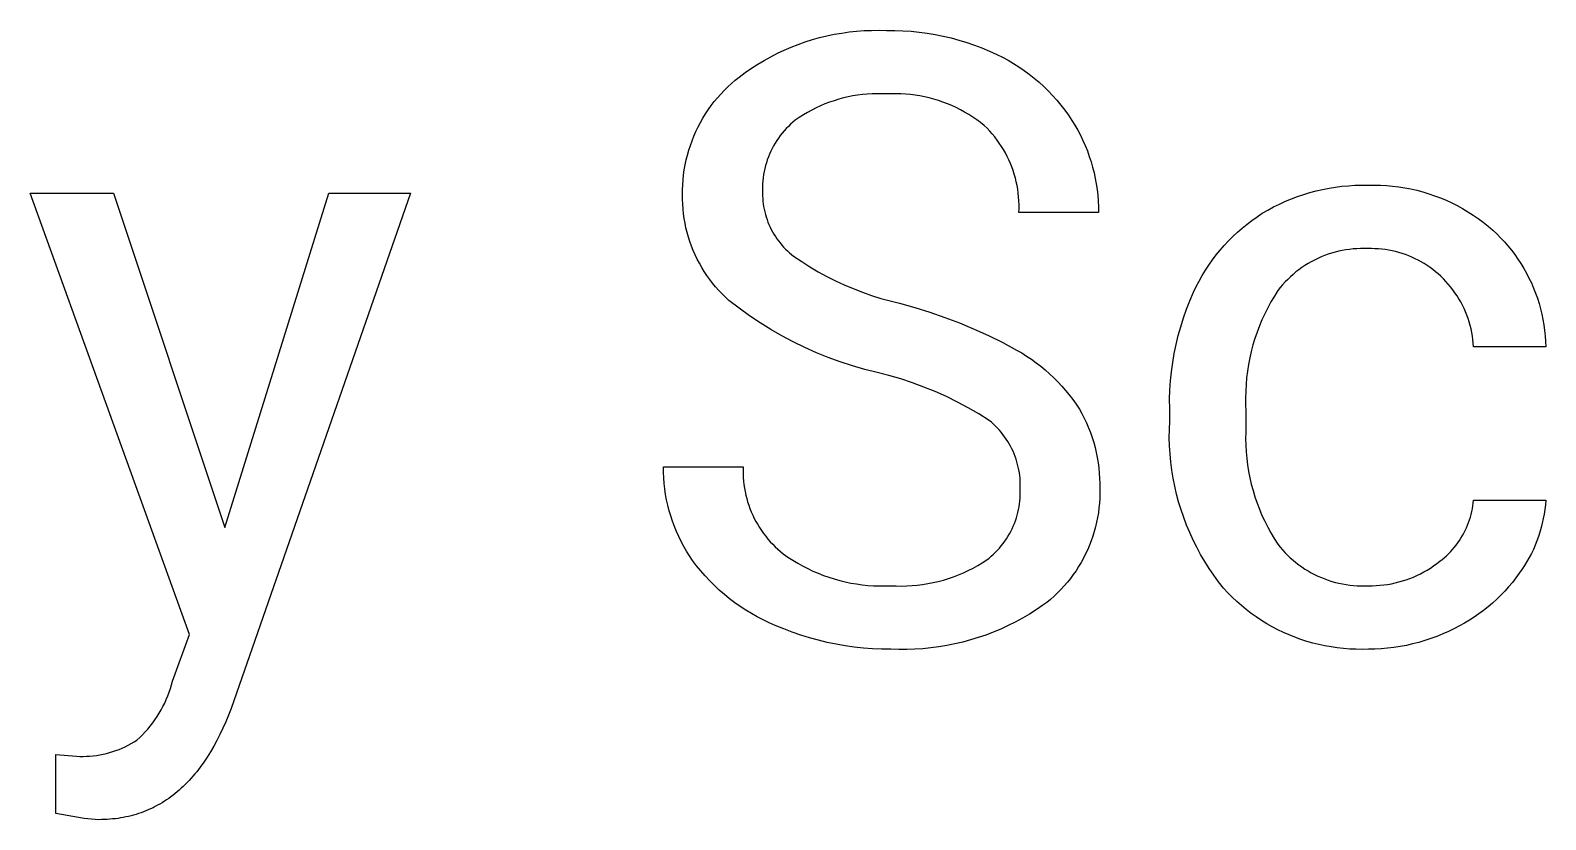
# Model space of a CAD drawing. Header units: millimetres. Extents: x 1383 to 4664, y -160 to 2132.
# Drawn here: x 3799 to 3865.6, y -26.2 to 8.5 of the extents above; entities that cross this region are included whole.
import ezdxf

# ---------------------------------------------------------------- set-up
doc = ezdxf.new("R2010")
doc.units = ezdxf.units.MM
doc.header["$MEASUREMENT"] = 0
doc.layers.add('Domyślny', color=7, linetype='Continuous', true_color=0x000000)

msp = doc.modelspace()

# ---------------------------------------------------------------- linework, layer by layer
at = {"layer": 'Domyślny'}
for p, q in [((3832.726, 7.914), (3833.037, 8.024)), ((3833.037, 8.024), (3833.353, 8.123)), ((3833.353, 8.123), (3833.671, 8.212)), ((3833.671, 8.212), (3833.992, 8.29)), ((3833.992, 8.29), (3834.316, 8.358)), ((3834.316, 8.358), (3834.641, 8.414)), ((3834.641, 8.414), (3834.968, 8.46)), ((3834.968, 8.46), (3835.297, 8.494)), ((3835.297, 8.494), (3835.627, 8.518)), ((3835.627, 8.518), (3835.957, 8.531)), ((3835.957, 8.531), (3836.287, 8.532)), ((3836.287, 8.532), (3836.618, 8.523)), ((3836.618, 8.523), (3836.975, 8.524)), ((3836.975, 8.524), (3837.333, 8.512)), ((3837.333, 8.512), (3837.69, 8.489)), ((3837.69, 8.489), (3838.046, 8.454)), ((3838.046, 8.454), (3838.4, 8.407)), ((3838.4, 8.407), (3838.753, 8.349)), ((3838.753, 8.349), (3839.104, 8.279)), ((3839.104, 8.279), (3839.452, 8.198)), ((3839.452, 8.198), (3839.797, 8.105)), ((3839.797, 8.105), (3840.139, 8)), ((3840.139, 8), (3840.477, 7.885)), ((3831.232, 7.212), (3831.521, 7.372)), ((3831.521, 7.372), (3831.815, 7.522)), ((3831.815, 7.522), (3832.114, 7.663)), ((3832.114, 7.663), (3832.418, 7.793)), ((3832.418, 7.793), (3832.726, 7.914)), ((3840.477, 7.885), (3840.812, 7.758)), ((3840.812, 7.758), (3841.142, 7.62)), ((3841.142, 7.62), (3841.467, 7.471)), ((3841.467, 7.471), (3841.716, 7.348)), ((3841.716, 7.348), (3841.961, 7.216)), ((3830.134, 6.477), (3830.399, 6.674)), ((3830.399, 6.674), (3830.671, 6.863)), ((3830.671, 6.863), (3830.948, 7.042)), ((3830.948, 7.042), (3831.232, 7.212)), ((3841.961, 7.216), (3842.201, 7.076)), ((3842.201, 7.076), (3842.437, 6.927)), ((3842.437, 6.927), (3842.666, 6.77)), ((3842.666, 6.77), (3842.89, 6.605)), ((3829.475, 5.892), (3829.632, 6.046)), ((3829.632, 6.046), (3829.794, 6.196)), ((3829.794, 6.196), (3829.962, 6.339)), ((3829.962, 6.339), (3830.134, 6.477)), ((3842.89, 6.605), (3843.109, 6.433)), ((3843.109, 6.433), (3843.321, 6.252)), ((3843.321, 6.252), (3843.527, 6.065)), ((3843.527, 6.065), (3843.726, 5.871)), ((3828.903, 5.222), (3829.037, 5.396)), ((3829.037, 5.396), (3829.177, 5.567)), ((3829.177, 5.567), (3829.323, 5.732)), ((3829.323, 5.732), (3829.475, 5.892)), ((3834.105, 5.37), (3833.905, 5.294)), ((3834.306, 5.439), (3834.105, 5.37)), ((3834.51, 5.501), (3834.306, 5.439)), ((3834.716, 5.557), (3834.51, 5.501)), ((3834.923, 5.605), (3834.716, 5.557)), ((3835.132, 5.646), (3834.923, 5.605)), ((3835.343, 5.68), (3835.132, 5.646)), ((3835.554, 5.707), (3835.343, 5.68)), ((3835.766, 5.727), (3835.554, 5.707)), ((3835.979, 5.739), (3835.766, 5.727)), ((3836.192, 5.745), (3835.979, 5.739)), ((3836.405, 5.743), (3836.192, 5.745)), ((3836.618, 5.733), (3836.405, 5.743)), ((3836.828, 5.743), (3836.618, 5.733)), ((3837.038, 5.746), (3836.828, 5.743)), ((3837.248, 5.741), (3837.038, 5.746)), ((3837.458, 5.729), (3837.248, 5.741)), ((3837.667, 5.71), (3837.458, 5.729)), ((3837.876, 5.684), (3837.667, 5.71)), ((3838.083, 5.651), (3837.876, 5.684)), ((3838.289, 5.61), (3838.083, 5.651)), ((3838.494, 5.563), (3838.289, 5.61)), ((3838.697, 5.509), (3838.494, 5.563)), ((3838.898, 5.447), (3838.697, 5.509)), ((3839.097, 5.379), (3838.898, 5.447)), ((3839.293, 5.305), (3839.097, 5.379)), ((3843.726, 5.871), (3843.918, 5.67)), ((3843.918, 5.67), (3844.103, 5.462)), ((3844.103, 5.462), (3844.281, 5.248)), ((3828.427, 4.479), (3828.536, 4.671)), ((3828.536, 4.671), (3828.652, 4.859)), ((3828.652, 4.859), (3828.774, 5.042)), ((3828.774, 5.042), (3828.903, 5.222)), ((3832.775, 4.702), (3832.599, 4.581)), ((3832.955, 4.816), (3832.775, 4.702)), ((3833.138, 4.925), (3832.955, 4.816)), ((3833.325, 5.027), (3833.138, 4.925)), ((3833.516, 5.122), (3833.325, 5.027)), ((3833.709, 5.212), (3833.516, 5.122)), ((3833.905, 5.294), (3833.709, 5.212)), ((3839.487, 5.223), (3839.293, 5.305)), ((3839.678, 5.135), (3839.487, 5.223)), ((3839.865, 5.04), (3839.678, 5.135)), ((3840.05, 4.94), (3839.865, 5.04)), ((3840.231, 4.832), (3840.05, 4.94)), ((3840.408, 4.719), (3840.231, 4.832)), ((3840.581, 4.6), (3840.408, 4.719)), ((3844.281, 5.248), (3844.451, 5.028)), ((3844.451, 5.028), (3844.613, 4.802)), ((3844.613, 4.802), (3844.767, 4.57)), ((3828.14, 3.883), (3828.229, 4.085)), ((3828.229, 4.085), (3828.325, 4.284)), ((3828.325, 4.284), (3828.427, 4.479)), ((3832.026, 4.012), (3831.942, 3.906)), ((3832.113, 4.115), (3832.026, 4.012)), ((3832.204, 4.215), (3832.113, 4.115)), ((3832.298, 4.311), (3832.204, 4.215)), ((3832.395, 4.405), (3832.298, 4.311)), ((3832.496, 4.495), (3832.395, 4.405)), ((3832.599, 4.581), (3832.496, 4.495)), ((3840.749, 4.475), (3840.581, 4.6)), ((3840.914, 4.344), (3840.749, 4.475)), ((3841.035, 4.225), (3840.914, 4.344)), ((3841.152, 4.102), (3841.035, 4.225)), ((3841.264, 3.975), (3841.152, 4.102)), ((3844.767, 4.57), (3844.899, 4.356)), ((3844.899, 4.356), (3845.024, 4.138)), ((3845.024, 4.138), (3845.141, 3.916)), ((3827.916, 3.261), (3827.984, 3.471)), ((3827.984, 3.471), (3828.058, 3.679)), ((3828.058, 3.679), (3828.14, 3.883)), ((3831.583, 3.336), (3831.523, 3.215)), ((3831.647, 3.454), (3831.583, 3.336)), ((3831.715, 3.571), (3831.647, 3.454)), ((3831.787, 3.685), (3831.715, 3.571)), ((3831.863, 3.797), (3831.787, 3.685)), ((3831.942, 3.906), (3831.863, 3.797)), ((3841.372, 3.845), (3841.264, 3.975)), ((3841.476, 3.71), (3841.372, 3.845)), ((3841.574, 3.572), (3841.476, 3.71)), ((3841.668, 3.431), (3841.574, 3.572)), ((3841.757, 3.287), (3841.668, 3.431)), ((3845.141, 3.916), (3845.25, 3.69)), ((3845.25, 3.69), (3845.352, 3.461)), ((3845.352, 3.461), (3845.446, 3.228)), ((3827.757, 2.619), (3827.803, 2.835)), ((3827.803, 2.835), (3827.856, 3.049)), ((3827.856, 3.049), (3827.916, 3.261)), ((3831.328, 2.712), (3831.29, 2.582)), ((3831.37, 2.84), (3831.328, 2.712)), ((3831.417, 2.967), (3831.37, 2.84)), ((3831.468, 3.092), (3831.417, 2.967)), ((3831.523, 3.215), (3831.468, 3.092)), ((3841.841, 3.139), (3841.757, 3.287)), ((3841.92, 2.989), (3841.841, 3.139)), ((3841.994, 2.836), (3841.92, 2.989)), ((3842.062, 2.681), (3841.994, 2.836)), ((3842.125, 2.524), (3842.062, 2.681)), ((3845.446, 3.228), (3845.531, 2.992)), ((3845.531, 2.992), (3845.609, 2.754)), ((3845.609, 2.754), (3845.679, 2.513)), ((3827.665, 1.965), (3827.688, 2.184)), ((3827.688, 2.184), (3827.719, 2.402)), ((3827.719, 2.402), (3827.757, 2.619)), ((3831.185, 2.053), (3831.17, 1.919)), ((3831.204, 2.187), (3831.185, 2.053)), ((3831.228, 2.32), (3831.204, 2.187)), ((3831.257, 2.452), (3831.228, 2.32)), ((3831.29, 2.582), (3831.257, 2.452)), ((3842.182, 2.364), (3842.125, 2.524)), ((3842.234, 2.203), (3842.182, 2.364)), ((3842.28, 2.039), (3842.234, 2.203)), ((3842.321, 1.875), (3842.28, 2.039)), ((3845.679, 2.513), (3845.741, 2.269)), ((3845.741, 2.269), (3845.794, 2.024)), ((3845.794, 2.024), (3845.839, 1.777)), ((3805.953, -18.03), (3798.952, 1.375)), ((3798.952, 1.375), (3802.616, 1.375)), ((3802.616, 1.375), (3807.512, -13.334)), ((3807.512, -13.334), (3812.083, 1.375)), ((3815.674, 1.375), (3807.784, -21.278)), ((3812.083, 1.375), (3815.674, 1.375)), ((3827.641, 1.304), (3827.642, 1.524)), ((3827.642, 1.524), (3827.65, 1.745)), ((3827.65, 1.745), (3827.665, 1.965)), ((3831.155, 1.65), (3831.154, 1.515)), ((3831.154, 1.515), (3831.158, 1.38)), ((3831.16, 1.785), (3831.155, 1.65)), ((3831.158, 1.38), (3831.16, 1.261)), ((3831.17, 1.919), (3831.16, 1.785)), ((3842.356, 1.709), (3842.321, 1.875)), ((3842.385, 1.542), (3842.356, 1.709)), ((3842.408, 1.374), (3842.385, 1.542)), ((3842.425, 1.205), (3842.408, 1.374)), ((3845.839, 1.777), (3845.876, 1.529)), ((3845.876, 1.529), (3845.904, 1.279)), ((3854.964, 1.318), (3855.239, 1.401)), ((3855.239, 1.401), (3855.516, 1.474)), ((3855.516, 1.474), (3855.795, 1.539)), ((3855.795, 1.539), (3856.077, 1.594)), ((3856.077, 1.594), (3856.36, 1.639)), ((3856.36, 1.639), (3856.645, 1.675)), ((3856.645, 1.675), (3856.931, 1.702)), ((3856.931, 1.702), (3857.217, 1.718)), ((3857.217, 1.718), (3857.504, 1.726)), ((3857.504, 1.726), (3857.791, 1.723)), ((3857.791, 1.723), (3858.062, 1.728)), ((3858.062, 1.728), (3858.334, 1.723)), ((3858.334, 1.723), (3858.605, 1.708)), ((3858.605, 1.708), (3858.875, 1.685)), ((3858.875, 1.685), (3859.145, 1.652)), ((3859.145, 1.652), (3859.413, 1.61)), ((3859.413, 1.61), (3859.679, 1.558)), ((3859.679, 1.558), (3859.944, 1.498)), ((3859.944, 1.498), (3860.206, 1.428)), ((3860.206, 1.428), (3860.466, 1.349)), ((3860.466, 1.349), (3860.723, 1.262)), ((3827.641, 1.094), (3827.641, 1.304)), ((3827.648, 0.885), (3827.641, 1.094)), ((3827.663, 0.676), (3827.648, 0.885)), ((3827.684, 0.468), (3827.663, 0.676)), ((3831.16, 1.261), (3831.166, 1.143)), ((3831.166, 1.143), (3831.175, 1.024)), ((3831.175, 1.024), (3831.189, 0.906)), ((3831.189, 0.906), (3831.207, 0.789)), ((3831.207, 0.789), (3831.229, 0.672)), ((3831.229, 0.672), (3831.255, 0.556)), ((3842.437, 1.036), (3842.425, 1.205)), ((3842.443, 0.866), (3842.437, 1.036)), ((3842.437, 0.527), (3842.443, 0.697)), ((3842.443, 0.697), (3842.443, 0.866)), ((3845.904, 1.279), (3845.924, 1.029)), ((3845.924, 1.029), (3845.935, 0.778)), ((3845.935, 0.778), (3845.938, 0.527)), ((3853.388, 0.631), (3853.641, 0.767)), ((3853.641, 0.767), (3853.898, 0.895)), ((3853.898, 0.895), (3854.159, 1.014)), ((3854.159, 1.014), (3854.424, 1.124)), ((3854.424, 1.124), (3854.692, 1.225)), ((3854.692, 1.225), (3854.964, 1.318)), ((3860.723, 1.262), (3860.977, 1.165)), ((3860.977, 1.165), (3861.227, 1.06)), ((3861.227, 1.06), (3861.474, 0.946)), ((3861.474, 0.946), (3861.716, 0.824)), ((3861.716, 0.824), (3861.954, 0.694)), ((3861.954, 0.694), (3862.188, 0.555)), ((3827.713, 0.261), (3827.684, 0.468)), ((3827.749, 0.055), (3827.713, 0.261)), ((3827.792, -0.15), (3827.749, 0.055)), ((3831.255, 0.556), (3831.284, 0.441)), ((3831.284, 0.441), (3831.318, 0.327)), ((3831.318, 0.327), (3831.356, 0.214)), ((3831.356, 0.214), (3831.397, 0.103)), ((3831.397, 0.103), (3831.442, -0.007)), ((3845.938, 0.527), (3842.437, 0.527)), ((3852.256, -0.163), (3852.469, 0.011)), ((3852.469, 0.011), (3852.687, 0.177)), ((3852.687, 0.177), (3852.911, 0.336)), ((3852.911, 0.336), (3853.14, 0.486)), ((3853.14, 0.486), (3853.388, 0.631)), ((3862.188, 0.555), (3862.416, 0.409)), ((3862.416, 0.409), (3862.64, 0.255)), ((3862.64, 0.255), (3862.858, 0.093)), ((3862.858, 0.093), (3863.07, -0.077)), ((3827.842, -0.354), (3827.792, -0.15)), ((3827.899, -0.555), (3827.842, -0.354)), ((3827.963, -0.754), (3827.899, -0.555)), ((3831.442, -0.007), (3831.491, -0.115)), ((3831.491, -0.115), (3831.544, -0.222)), ((3831.544, -0.222), (3831.6, -0.327)), ((3831.6, -0.327), (3831.659, -0.429)), ((3831.659, -0.429), (3831.723, -0.53)), ((3831.723, -0.53), (3831.789, -0.628)), ((3831.789, -0.628), (3831.859, -0.724)), ((3851.655, -0.725), (3851.849, -0.531)), ((3851.849, -0.531), (3852.049, -0.343)), ((3852.049, -0.343), (3852.256, -0.163)), ((3863.07, -0.077), (3863.276, -0.253)), ((3863.276, -0.253), (3863.453, -0.418)), ((3863.453, -0.418), (3863.624, -0.589)), ((3863.624, -0.589), (3863.788, -0.765)), ((3828.034, -0.951), (3827.963, -0.754)), ((3828.111, -1.146), (3828.034, -0.951)), ((3828.195, -1.337), (3828.111, -1.146)), ((3831.859, -0.724), (3831.932, -0.818)), ((3831.932, -0.818), (3832.008, -0.909)), ((3832.008, -0.909), (3832.088, -0.997)), ((3832.088, -0.997), (3832.17, -1.083)), ((3832.17, -1.083), (3832.255, -1.166)), ((3832.255, -1.166), (3832.343, -1.246)), ((3832.343, -1.246), (3832.434, -1.322)), ((3832.434, -1.322), (3832.527, -1.396)), ((3851.115, -1.346), (3851.288, -1.133)), ((3851.288, -1.133), (3851.468, -0.926)), ((3851.468, -0.926), (3851.655, -0.725)), ((3856.035, -1.315), (3855.883, -1.37)), ((3856.19, -1.265), (3856.035, -1.315)), ((3856.345, -1.221), (3856.19, -1.265)), ((3856.503, -1.181), (3856.345, -1.221)), ((3856.661, -1.148), (3856.503, -1.181)), ((3856.821, -1.119), (3856.661, -1.148)), ((3856.982, -1.097), (3856.821, -1.119)), ((3857.143, -1.079), (3856.982, -1.097)), ((3857.305, -1.068), (3857.143, -1.079)), ((3857.467, -1.062), (3857.305, -1.068)), ((3857.629, -1.061), (3857.467, -1.062)), ((3857.791, -1.066), (3857.629, -1.061)), ((3857.944, -1.065), (3857.791, -1.066)), ((3858.096, -1.069), (3857.944, -1.065)), ((3858.249, -1.077), (3858.096, -1.069)), ((3858.401, -1.091), (3858.249, -1.077)), ((3858.552, -1.11), (3858.401, -1.091)), ((3858.703, -1.135), (3858.552, -1.11)), ((3858.853, -1.164), (3858.703, -1.135)), ((3859.002, -1.198), (3858.853, -1.164)), ((3859.149, -1.238), (3859.002, -1.198)), ((3859.295, -1.282), (3859.149, -1.238)), ((3859.44, -1.331), (3859.295, -1.282)), ((3859.582, -1.386), (3859.44, -1.331)), ((3863.788, -0.765), (3863.947, -0.947)), ((3863.947, -0.947), (3864.1, -1.135)), ((3864.1, -1.135), (3864.246, -1.327)), ((3864.246, -1.327), (3864.385, -1.524)), ((3828.286, -1.526), (3828.195, -1.337)), ((3828.383, -1.711), (3828.286, -1.526)), ((3828.487, -1.893), (3828.383, -1.711)), ((3828.596, -2.072), (3828.487, -1.893)), ((3832.527, -1.396), (3832.881, -1.636)), ((3832.881, -1.636), (3833.243, -1.864)), ((3833.243, -1.864), (3833.612, -2.081)), ((3850.641, -2.02), (3850.791, -1.79)), ((3850.791, -1.79), (3850.949, -1.565)), ((3850.949, -1.565), (3851.115, -1.346)), ((3854.75, -1.994), (3854.622, -2.093)), ((3854.881, -1.899), (3854.75, -1.994)), ((3855.016, -1.809), (3854.881, -1.899)), ((3855.154, -1.724), (3855.016, -1.809)), ((3855.295, -1.643), (3855.154, -1.724)), ((3855.438, -1.567), (3855.295, -1.643)), ((3855.584, -1.497), (3855.438, -1.567)), ((3855.732, -1.431), (3855.584, -1.497)), ((3855.883, -1.37), (3855.732, -1.431)), ((3859.723, -1.445), (3859.582, -1.386)), ((3859.862, -1.508), (3859.723, -1.445)), ((3859.999, -1.577), (3859.862, -1.508)), ((3860.133, -1.65), (3859.999, -1.577)), ((3860.264, -1.727), (3860.133, -1.65)), ((3860.393, -1.809), (3860.264, -1.727)), ((3860.519, -1.895), (3860.393, -1.809)), ((3860.642, -1.986), (3860.519, -1.895)), ((3860.762, -2.08), (3860.642, -1.986)), ((3864.385, -1.524), (3864.517, -1.726)), ((3864.517, -1.726), (3864.643, -1.933)), ((3864.643, -1.933), (3864.761, -2.143)), ((3828.712, -2.246), (3828.596, -2.072)), ((3828.834, -2.416), (3828.712, -2.246)), ((3828.961, -2.582), (3828.834, -2.416)), ((3829.095, -2.744), (3828.961, -2.582)), ((3833.612, -2.081), (3833.987, -2.285)), ((3833.987, -2.285), (3834.369, -2.478)), ((3834.369, -2.478), (3834.757, -2.658)), ((3834.757, -2.658), (3835.151, -2.826)), ((3850.238, -2.738), (3850.364, -2.494)), ((3850.364, -2.494), (3850.498, -2.254)), ((3850.498, -2.254), (3850.641, -2.02)), ((3854.036, -2.652), (3853.931, -2.776)), ((3854.145, -2.532), (3854.036, -2.652)), ((3854.258, -2.416), (3854.145, -2.532)), ((3854.376, -2.305), (3854.258, -2.416)), ((3854.497, -2.197), (3854.376, -2.305)), ((3854.622, -2.093), (3854.497, -2.197)), ((3860.879, -2.179), (3860.762, -2.08)), ((3860.992, -2.281), (3860.879, -2.179)), ((3861.106, -2.392), (3860.992, -2.281)), ((3861.217, -2.507), (3861.106, -2.392)), ((3861.323, -2.626), (3861.217, -2.507)), ((3861.425, -2.748), (3861.323, -2.626)), ((3864.761, -2.143), (3864.872, -2.358)), ((3864.872, -2.358), (3864.976, -2.576)), ((3864.976, -2.576), (3865.072, -2.798)), ((3829.233, -2.901), (3829.095, -2.744)), ((3829.377, -3.053), (3829.233, -2.901)), ((3829.526, -3.2), (3829.377, -3.053)), ((3829.68, -3.341), (3829.526, -3.2)), ((3835.151, -2.826), (3835.549, -2.981)), ((3835.549, -2.981), (3835.953, -3.123)), ((3835.953, -3.123), (3836.36, -3.252)), ((3836.36, -3.252), (3836.772, -3.368)), ((3849.96, -3.357), (3850.121, -2.986)), ((3850.121, -2.986), (3850.238, -2.738)), ((3853.672, -3.151), (3853.522, -3.405)), ((3853.83, -2.903), (3853.672, -3.151)), ((3853.931, -2.776), (3853.83, -2.903)), ((3861.523, -2.874), (3861.425, -2.748)), ((3861.617, -3.003), (3861.523, -2.874)), ((3861.706, -3.135), (3861.617, -3.003)), ((3861.79, -3.271), (3861.706, -3.135)), ((3861.869, -3.409), (3861.79, -3.271)), ((3865.072, -2.798), (3865.16, -3.022)), ((3865.16, -3.022), (3865.241, -3.25)), ((3865.241, -3.25), (3865.314, -3.48)), ((3830.125, -3.686), (3829.68, -3.341)), ((3830.581, -4.015), (3830.125, -3.686)), ((3836.772, -3.368), (3837.187, -3.471)), ((3837.187, -3.471), (3837.857, -3.656)), ((3837.857, -3.656), (3838.521, -3.861)), ((3838.521, -3.861), (3839.178, -4.088)), ((3849.678, -4.115), (3849.812, -3.734)), ((3849.812, -3.734), (3849.96, -3.357)), ((3853.25, -3.927), (3853.128, -4.194)), ((3853.382, -3.663), (3853.25, -3.927)), ((3853.522, -3.405), (3853.382, -3.663)), ((3861.944, -3.55), (3861.869, -3.409)), ((3862.014, -3.693), (3861.944, -3.55)), ((3862.078, -3.839), (3862.014, -3.693)), ((3862.138, -3.987), (3862.078, -3.839)), ((3862.192, -4.136), (3862.138, -3.987)), ((3865.314, -3.48), (3865.379, -3.713)), ((3865.379, -3.713), (3865.436, -3.948)), ((3865.436, -3.948), (3865.485, -4.184)), ((3831.048, -4.328), (3830.581, -4.015)), ((3831.525, -4.625), (3831.048, -4.328)), ((3832.013, -4.905), (3831.525, -4.625)), ((3839.178, -4.088), (3839.827, -4.335)), ((3839.827, -4.335), (3840.468, -4.603)), ((3840.468, -4.603), (3841.101, -4.891)), ((3849.447, -4.891), (3849.556, -4.501)), ((3849.556, -4.501), (3849.678, -4.115)), ((3853.014, -4.466), (3852.91, -4.741)), ((3853.128, -4.194), (3853.014, -4.466)), ((3862.241, -4.288), (3862.192, -4.136)), ((3862.285, -4.441), (3862.241, -4.288)), ((3862.323, -4.596), (3862.285, -4.441)), ((3862.356, -4.752), (3862.323, -4.596)), ((3865.485, -4.184), (3865.526, -4.422)), ((3865.526, -4.422), (3865.558, -4.662)), ((3865.558, -4.662), (3865.583, -4.902)), ((3832.509, -5.169), (3832.013, -4.905)), ((3833.015, -5.415), (3832.509, -5.169)), ((3841.101, -4.891), (3841.724, -5.198)), ((3841.724, -5.198), (3842.337, -5.525)), ((3849.271, -5.68), (3849.352, -5.284)), ((3849.352, -5.284), (3849.447, -4.891)), ((3852.731, -5.302), (3852.655, -5.586)), ((3852.816, -5.02), (3852.731, -5.302)), ((3852.91, -4.741), (3852.816, -5.02)), ((3862.384, -4.909), (3862.356, -4.752)), ((3862.406, -5.067), (3862.384, -4.909)), ((3862.422, -5.225), (3862.406, -5.067)), ((3862.433, -5.384), (3862.422, -5.225)), ((3865.583, -4.902), (3865.599, -5.143)), ((3865.599, -5.143), (3865.607, -5.384)), ((3833.529, -5.644), (3833.015, -5.415)), ((3834.05, -5.854), (3833.529, -5.644)), ((3834.578, -6.047), (3834.05, -5.854)), ((3842.337, -5.525), (3842.558, -5.653)), ((3842.558, -5.653), (3842.774, -5.788)), ((3842.774, -5.788), (3842.986, -5.931)), ((3842.986, -5.931), (3843.193, -6.08)), ((3849.202, -6.079), (3849.271, -5.68)), ((3852.59, -5.873), (3852.534, -6.162)), ((3852.655, -5.586), (3852.59, -5.873)), ((3865.607, -5.384), (3862.433, -5.384)), ((3835.113, -6.222), (3834.578, -6.047)), ((3835.653, -6.378), (3835.113, -6.222)), ((3836.198, -6.515), (3835.653, -6.378)), ((3836.721, -6.647), (3836.198, -6.515)), ((3837.239, -6.797), (3836.721, -6.647)), ((3843.193, -6.08), (3843.394, -6.236)), ((3843.394, -6.236), (3843.591, -6.398)), ((3843.591, -6.398), (3843.782, -6.567)), ((3843.782, -6.567), (3843.968, -6.742)), ((3849.107, -6.882), (3849.148, -6.48)), ((3849.148, -6.48), (3849.202, -6.079)), ((3852.488, -6.453), (3852.453, -6.745)), ((3852.534, -6.162), (3852.488, -6.453)), ((3837.751, -6.965), (3837.239, -6.797)), ((3838.258, -7.15), (3837.751, -6.965)), ((3838.757, -7.353), (3838.258, -7.15)), ((3843.968, -6.742), (3844.148, -6.923)), ((3844.148, -6.923), (3844.322, -7.109)), ((3844.322, -7.109), (3844.489, -7.302)), ((3844.489, -7.302), (3844.651, -7.499)), ((3849.067, -7.69), (3849.08, -7.286)), ((3849.08, -7.286), (3849.107, -6.882)), ((3852.427, -7.038), (3852.411, -7.332)), ((3852.453, -6.745), (3852.427, -7.038)), ((3839.249, -7.574), (3838.757, -7.353)), ((3839.733, -7.811), (3839.249, -7.574)), ((3840.209, -8.065), (3839.733, -7.811)), ((3844.651, -7.499), (3844.805, -7.702)), ((3844.805, -7.702), (3844.953, -7.91)), ((3844.953, -7.91), (3845.094, -8.122)), ((3849.068, -8.095), (3849.067, -7.69)), ((3852.411, -7.332), (3852.405, -7.627)), ((3852.405, -7.627), (3852.41, -7.921)), ((3852.41, -7.921), (3852.424, -8.215)), ((3840.675, -8.336), (3840.209, -8.065)), ((3841.132, -8.622), (3840.675, -8.336)), ((3841.227, -8.701), (3841.132, -8.622)), ((3845.094, -8.122), (3845.206, -8.322)), ((3845.206, -8.322), (3845.31, -8.525)), ((3845.31, -8.525), (3845.408, -8.731)), ((3849.053, -9.017), (3849.068, -8.659)), ((3849.068, -8.659), (3849.068, -8.095)), ((3852.424, -8.215), (3852.424, -8.847)), ((3841.319, -8.783), (3841.227, -8.701)), ((3841.408, -8.868), (3841.319, -8.783)), ((3841.495, -8.955), (3841.408, -8.868)), ((3841.578, -9.046), (3841.495, -8.955)), ((3841.658, -9.14), (3841.578, -9.046)), ((3841.735, -9.236), (3841.658, -9.14)), ((3841.809, -9.335), (3841.735, -9.236)), ((3845.408, -8.731), (3845.498, -8.941)), ((3845.498, -8.941), (3845.581, -9.154)), ((3845.581, -9.154), (3845.657, -9.369)), ((3849.051, -9.375), (3849.053, -9.017)), ((3852.411, -9.136), (3852.407, -9.425)), ((3852.424, -8.847), (3852.411, -9.136)), ((3841.88, -9.436), (3841.809, -9.335)), ((3841.946, -9.539), (3841.88, -9.436)), ((3842.01, -9.645), (3841.946, -9.539)), ((3842.07, -9.753), (3842.01, -9.645)), ((3842.126, -9.862), (3842.07, -9.753)), ((3842.178, -9.974), (3842.126, -9.862)), ((3842.226, -10.087), (3842.178, -9.974)), ((3845.657, -9.369), (3845.725, -9.587)), ((3845.725, -9.587), (3845.786, -9.808)), ((3845.786, -9.808), (3845.839, -10.03)), ((3849.061, -9.734), (3849.051, -9.375)), ((3849.083, -10.091), (3849.061, -9.734)), ((3852.407, -9.425), (3852.413, -9.714)), ((3852.413, -9.714), (3852.43, -10.002)), ((3826.809, -10.905), (3826.808, -10.661)), ((3826.808, -10.661), (3830.306, -10.661)), ((3830.306, -10.661), (3830.302, -10.817)), ((3842.271, -10.202), (3842.226, -10.087)), ((3842.312, -10.318), (3842.271, -10.202)), ((3842.349, -10.436), (3842.312, -10.318)), ((3842.381, -10.555), (3842.349, -10.436)), ((3842.41, -10.675), (3842.381, -10.555)), ((3845.839, -10.03), (3845.884, -10.254)), ((3845.884, -10.254), (3845.922, -10.479)), ((3845.922, -10.479), (3845.951, -10.705)), ((3849.117, -10.448), (3849.083, -10.091)), ((3849.162, -10.804), (3849.117, -10.448)), ((3852.43, -10.002), (3852.456, -10.29)), ((3852.456, -10.29), (3852.492, -10.577)), ((3852.492, -10.577), (3852.538, -10.862)), ((3826.818, -11.148), (3826.809, -10.905)), ((3826.836, -11.391), (3826.818, -11.148)), ((3830.302, -10.817), (3830.304, -10.974)), ((3830.304, -10.974), (3830.311, -11.13)), ((3830.311, -11.13), (3830.323, -11.285)), ((3830.323, -11.285), (3830.34, -11.44)), ((3842.435, -10.795), (3842.41, -10.675)), ((3842.455, -10.917), (3842.435, -10.795)), ((3842.472, -11.039), (3842.455, -10.917)), ((3842.484, -11.162), (3842.472, -11.039)), ((3842.492, -11.285), (3842.484, -11.162)), ((3842.496, -11.408), (3842.492, -11.285)), ((3845.951, -10.705), (3845.973, -10.933)), ((3845.973, -10.933), (3845.987, -11.161)), ((3845.987, -11.161), (3845.994, -11.389)), ((3849.22, -11.157), (3849.162, -10.804)), ((3849.289, -11.509), (3849.22, -11.157)), ((3852.538, -10.862), (3852.593, -11.146)), ((3852.593, -11.146), (3852.658, -11.427)), ((3826.863, -11.633), (3826.836, -11.391)), ((3826.898, -11.874), (3826.863, -11.633)), ((3826.941, -12.113), (3826.898, -11.874)), ((3830.34, -11.44), (3830.363, -11.595)), ((3830.363, -11.595), (3830.391, -11.749)), ((3830.391, -11.749), (3830.424, -11.901)), ((3830.424, -11.901), (3830.462, -12.053)), ((3842.486, -12.036), (3842.492, -11.909)), ((3842.491, -11.654), (3842.496, -11.531)), ((3842.494, -11.782), (3842.491, -11.654)), ((3842.492, -11.909), (3842.494, -11.782)), ((3842.496, -11.531), (3842.496, -11.408)), ((3845.994, -11.83), (3845.99, -12.041)), ((3845.994, -11.389), (3845.992, -11.618)), ((3845.992, -11.618), (3845.994, -11.83)), ((3849.371, -11.858), (3849.289, -11.509)), ((3849.463, -12.204), (3849.371, -11.858)), ((3852.658, -11.427), (3852.733, -11.707)), ((3852.733, -11.707), (3852.817, -11.983)), ((3852.817, -11.983), (3852.911, -12.256)), ((3826.993, -12.351), (3826.941, -12.113)), ((3827.053, -12.587), (3826.993, -12.351)), ((3827.121, -12.821), (3827.053, -12.587)), ((3830.462, -12.053), (3830.505, -12.203)), ((3830.505, -12.203), (3830.554, -12.351)), ((3830.554, -12.351), (3830.607, -12.498)), ((3830.607, -12.498), (3830.665, -12.643)), ((3830.665, -12.643), (3830.729, -12.786)), ((3842.359, -12.787), (3842.391, -12.664)), ((3842.391, -12.664), (3842.418, -12.54)), ((3842.418, -12.54), (3842.442, -12.415)), ((3842.442, -12.415), (3842.461, -12.289)), ((3842.461, -12.289), (3842.476, -12.163)), ((3842.476, -12.163), (3842.486, -12.036)), ((3845.958, -12.464), (3845.931, -12.675)), ((3845.977, -12.253), (3845.958, -12.464)), ((3845.99, -12.041), (3845.977, -12.253)), ((3849.568, -12.547), (3849.463, -12.204)), ((3849.683, -12.886), (3849.568, -12.547)), ((3852.911, -12.256), (3853.014, -12.526)), ((3853.014, -12.526), (3853.126, -12.793)), ((3862.326, -12.752), (3862.356, -12.629)), ((3862.356, -12.629), (3862.382, -12.505)), ((3862.382, -12.505), (3862.403, -12.381)), ((3862.403, -12.381), (3862.42, -12.255)), ((3862.42, -12.255), (3862.433, -12.13)), ((3862.433, -12.13), (3865.607, -12.13)), ((3865.568, -12.535), (3865.538, -12.736)), ((3865.591, -12.333), (3865.568, -12.535)), ((3865.607, -12.13), (3865.591, -12.333)), ((3827.197, -13.052), (3827.121, -12.821)), ((3827.281, -13.28), (3827.197, -13.052)), ((3827.373, -13.506), (3827.281, -13.28)), ((3830.729, -12.786), (3830.797, -12.926)), ((3830.797, -12.926), (3830.869, -13.065)), ((3830.869, -13.065), (3830.946, -13.2)), ((3830.946, -13.2), (3831.028, -13.333)), ((3842.137, -13.382), (3842.189, -13.267)), ((3842.189, -13.267), (3842.238, -13.149)), ((3842.238, -13.149), (3842.282, -13.03)), ((3842.282, -13.03), (3842.323, -12.909)), ((3842.323, -12.909), (3842.359, -12.787)), ((3845.808, -13.298), (3845.752, -13.503)), ((3845.856, -13.092), (3845.808, -13.298)), ((3845.897, -12.884), (3845.856, -13.092)), ((3845.931, -12.675), (3845.897, -12.884)), ((3849.811, -13.221), (3849.683, -12.886)), ((3849.949, -13.552), (3849.811, -13.221)), ((3853.126, -12.793), (3853.248, -13.055)), ((3853.248, -13.055), (3853.378, -13.313)), ((3853.378, -13.313), (3853.517, -13.567)), ((3862.117, -13.347), (3862.167, -13.231)), ((3862.167, -13.231), (3862.213, -13.113)), ((3862.213, -13.113), (3862.255, -12.994)), ((3862.255, -12.994), (3862.293, -12.874)), ((3862.293, -12.874), (3862.326, -12.752)), ((3865.459, -13.135), (3865.409, -13.332)), ((3865.502, -12.936), (3865.459, -13.135)), ((3865.538, -12.736), (3865.502, -12.936)), ((3827.473, -13.727), (3827.373, -13.506)), ((3827.581, -13.946), (3827.473, -13.727)), ((3827.696, -14.16), (3827.581, -13.946)), ((3831.028, -13.333), (3831.115, -13.463)), ((3831.115, -13.463), (3831.205, -13.591)), ((3831.205, -13.591), (3831.3, -13.715)), ((3831.3, -13.715), (3831.399, -13.835)), ((3831.399, -13.835), (3831.502, -13.953)), ((3831.502, -13.953), (3831.609, -14.066)), ((3841.741, -14.034), (3841.816, -13.931)), ((3841.816, -13.931), (3841.888, -13.826)), ((3841.888, -13.826), (3841.956, -13.718)), ((3841.956, -13.718), (3842.02, -13.608)), ((3842.02, -13.608), (3842.08, -13.496)), ((3842.08, -13.496), (3842.137, -13.382)), ((3845.621, -13.906), (3845.545, -14.104)), ((3845.69, -13.705), (3845.621, -13.906)), ((3845.752, -13.503), (3845.69, -13.705)), ((3850.098, -13.878), (3849.949, -13.552)), ((3850.258, -14.199), (3850.098, -13.878)), ((3853.517, -13.567), (3853.664, -13.815)), ((3853.664, -13.815), (3853.82, -14.058)), ((3861.739, -14.003), (3861.811, -13.899)), ((3861.811, -13.899), (3861.88, -13.793)), ((3861.88, -13.793), (3861.945, -13.685)), ((3861.945, -13.685), (3862.006, -13.574)), ((3862.006, -13.574), (3862.064, -13.462)), ((3862.064, -13.462), (3862.117, -13.347)), ((3865.221, -13.913), (3865.146, -14.102)), ((3865.29, -13.722), (3865.221, -13.913)), ((3865.353, -13.528), (3865.29, -13.722)), ((3865.409, -13.332), (3865.353, -13.528)), ((3827.819, -14.371), (3827.696, -14.16)), ((3827.948, -14.576), (3827.819, -14.371)), ((3828.085, -14.778), (3827.948, -14.576)), ((3831.609, -14.066), (3831.72, -14.177)), ((3831.72, -14.177), (3831.834, -14.283)), ((3831.834, -14.283), (3831.952, -14.385)), ((3831.952, -14.385), (3832.074, -14.483)), ((3832.074, -14.483), (3832.279, -14.628)), ((3832.279, -14.628), (3832.49, -14.765)), ((3841.123, -14.672), (3841.221, -14.59)), ((3841.221, -14.59), (3841.315, -14.505)), ((3841.315, -14.505), (3841.407, -14.417)), ((3841.407, -14.417), (3841.495, -14.325)), ((3841.495, -14.325), (3841.58, -14.231)), ((3841.58, -14.231), (3841.662, -14.134)), ((3841.662, -14.134), (3841.741, -14.034)), ((3845.372, -14.491), (3845.276, -14.68)), ((3845.462, -14.299), (3845.372, -14.491)), ((3845.545, -14.104), (3845.462, -14.299)), ((3850.429, -14.514), (3850.258, -14.199)), ((3850.61, -14.823), (3850.429, -14.514)), ((3853.82, -14.058), (3853.922, -14.186)), ((3853.922, -14.186), (3854.028, -14.309)), ((3854.028, -14.309), (3854.139, -14.429)), ((3854.139, -14.429), (3854.253, -14.545)), ((3854.253, -14.545), (3854.372, -14.657)), ((3854.372, -14.657), (3854.494, -14.765)), ((3861.047, -14.735), (3861.144, -14.654)), ((3861.144, -14.654), (3861.238, -14.57)), ((3861.238, -14.57), (3861.329, -14.483)), ((3861.329, -14.483), (3861.418, -14.393)), ((3861.418, -14.393), (3861.503, -14.299)), ((3861.503, -14.299), (3861.585, -14.203)), ((3861.585, -14.203), (3861.664, -14.105)), ((3861.664, -14.105), (3861.739, -14.003)), ((3864.882, -14.652), (3864.781, -14.829)), ((3864.976, -14.472), (3864.882, -14.652)), ((3865.064, -14.288), (3864.976, -14.472)), ((3865.146, -14.102), (3865.064, -14.288)), ((3828.262, -15.011), (3828.085, -14.778)), ((3828.446, -15.238), (3828.262, -15.011)), ((3828.638, -15.459), (3828.446, -15.238)), ((3832.49, -14.765), (3832.705, -14.895)), ((3832.705, -14.895), (3832.924, -15.017)), ((3832.924, -15.017), (3833.147, -15.133)), ((3833.147, -15.133), (3833.374, -15.24)), ((3833.374, -15.24), (3833.605, -15.34)), ((3839.782, -15.408), (3839.998, -15.316)), ((3839.998, -15.316), (3840.21, -15.217)), ((3840.21, -15.217), (3840.419, -15.111)), ((3840.419, -15.111), (3840.625, -14.998)), ((3840.625, -14.998), (3840.826, -14.878)), ((3840.826, -14.878), (3841.023, -14.75)), ((3841.023, -14.75), (3841.123, -14.672)), ((3844.949, -15.225), (3844.828, -15.399)), ((3845.064, -15.047), (3844.949, -15.225)), ((3845.173, -14.865), (3845.064, -15.047)), ((3845.276, -14.68), (3845.173, -14.865)), ((3850.801, -15.126), (3850.61, -14.823)), ((3851.003, -15.422), (3850.801, -15.126)), ((3854.494, -14.765), (3854.62, -14.869)), ((3854.62, -14.869), (3854.749, -14.968)), ((3854.749, -14.968), (3854.882, -15.063)), ((3854.882, -15.063), (3855.018, -15.153)), ((3855.018, -15.153), (3855.157, -15.238)), ((3855.157, -15.238), (3855.298, -15.318)), ((3855.298, -15.318), (3855.443, -15.394)), ((3860.095, -15.362), (3860.245, -15.283)), ((3860.245, -15.283), (3860.392, -15.199)), ((3860.392, -15.199), (3860.535, -15.11)), ((3860.535, -15.11), (3860.676, -15.016)), ((3860.676, -15.016), (3860.813, -14.917)), ((3860.813, -14.917), (3860.947, -14.813)), ((3860.947, -14.813), (3861.047, -14.735)), ((3864.564, -15.173), (3864.446, -15.339)), ((3864.675, -15.003), (3864.564, -15.173)), ((3864.781, -14.829), (3864.675, -15.003)), ((3828.838, -15.673), (3828.638, -15.459)), ((3829.045, -15.88), (3828.838, -15.673)), ((3829.259, -16.08), (3829.045, -15.88)), ((3833.605, -15.34), (3833.839, -15.431)), ((3833.839, -15.431), (3834.076, -15.515)), ((3834.076, -15.515), (3834.315, -15.591)), ((3834.315, -15.591), (3834.557, -15.658)), ((3834.557, -15.658), (3834.801, -15.717)), ((3834.801, -15.717), (3835.047, -15.768)), ((3835.047, -15.768), (3835.295, -15.81)), ((3835.295, -15.81), (3835.544, -15.844)), ((3835.544, -15.844), (3835.794, -15.87)), ((3835.794, -15.87), (3836.044, -15.887)), ((3836.044, -15.887), (3836.295, -15.895)), ((3836.295, -15.895), (3836.547, -15.895)), ((3836.547, -15.895), (3836.798, -15.886)), ((3836.798, -15.886), (3837.032, -15.898)), ((3837.032, -15.898), (3837.266, -15.901)), ((3837.266, -15.901), (3837.501, -15.896)), ((3837.501, -15.896), (3837.735, -15.883)), ((3837.735, -15.883), (3837.968, -15.862)), ((3837.968, -15.862), (3838.201, -15.833)), ((3838.201, -15.833), (3838.432, -15.796)), ((3838.432, -15.796), (3838.662, -15.751)), ((3838.662, -15.751), (3838.891, -15.698)), ((3838.891, -15.698), (3839.117, -15.637)), ((3839.117, -15.637), (3839.341, -15.568)), ((3839.341, -15.568), (3839.563, -15.492)), ((3839.563, -15.492), (3839.782, -15.408)), ((3844.429, -15.894), (3844.285, -16.05)), ((3844.568, -15.734), (3844.429, -15.894)), ((3844.701, -15.569), (3844.568, -15.734)), ((3844.828, -15.399), (3844.701, -15.569)), ((3851.214, -15.712), (3851.003, -15.422)), ((3851.435, -15.994), (3851.214, -15.712)), ((3851.622, -16.196), (3851.435, -15.994)), ((3855.443, -15.394), (3855.59, -15.464)), ((3855.59, -15.464), (3855.739, -15.53)), ((3855.739, -15.53), (3855.891, -15.59)), ((3855.891, -15.59), (3856.044, -15.645)), ((3856.044, -15.645), (3856.199, -15.694)), ((3856.199, -15.694), (3856.356, -15.738)), ((3856.356, -15.738), (3856.515, -15.777)), ((3856.515, -15.777), (3856.674, -15.81)), ((3856.674, -15.81), (3856.835, -15.838)), ((3856.835, -15.838), (3856.996, -15.86)), ((3856.996, -15.86), (3857.158, -15.876)), ((3857.158, -15.876), (3857.321, -15.887)), ((3857.321, -15.887), (3857.484, -15.893)), ((3857.484, -15.893), (3857.647, -15.892)), ((3857.647, -15.892), (3857.81, -15.886)), ((3857.81, -15.886), (3857.979, -15.886)), ((3857.979, -15.886), (3858.148, -15.881)), ((3858.148, -15.881), (3858.317, -15.869)), ((3858.317, -15.869), (3858.485, -15.851)), ((3858.485, -15.851), (3858.653, -15.828)), ((3858.653, -15.828), (3858.819, -15.799)), ((3858.819, -15.799), (3858.985, -15.764)), ((3858.985, -15.764), (3859.149, -15.723)), ((3859.149, -15.723), (3859.312, -15.677)), ((3859.312, -15.677), (3859.472, -15.625)), ((3859.472, -15.625), (3859.632, -15.567)), ((3859.632, -15.567), (3859.789, -15.504)), ((3859.789, -15.504), (3859.943, -15.436)), ((3859.943, -15.436), (3860.095, -15.362)), ((3863.977, -15.934), (3863.808, -16.121)), ((3864.14, -15.741), (3863.977, -15.934)), ((3864.296, -15.542), (3864.14, -15.741)), ((3864.446, -15.339), (3864.296, -15.542)), ((3829.479, -16.272), (3829.259, -16.08)), ((3829.706, -16.457), (3829.479, -16.272)), ((3829.939, -16.634), (3829.706, -16.457)), ((3830.178, -16.802), (3829.939, -16.634)), ((3843.658, -16.62), (3843.49, -16.749)), ((3843.822, -16.486), (3843.658, -16.62)), ((3843.982, -16.346), (3843.822, -16.486)), ((3844.136, -16.2), (3843.982, -16.346)), ((3844.285, -16.05), (3844.136, -16.2)), ((3851.815, -16.391), (3851.622, -16.196)), ((3852.015, -16.579), (3851.815, -16.391)), ((3852.222, -16.761), (3852.015, -16.579)), ((3863.265, -16.649), (3863.072, -16.813)), ((3863.451, -16.479), (3863.265, -16.649)), ((3863.633, -16.303), (3863.451, -16.479)), ((3863.808, -16.121), (3863.633, -16.303)), ((3830.423, -16.963), (3830.178, -16.802)), ((3830.673, -17.115), (3830.423, -16.963)), ((3830.928, -17.258), (3830.673, -17.115)), ((3831.188, -17.392), (3830.928, -17.258)), ((3842.59, -17.316), (3842.278, -17.485)), ((3842.896, -17.137), (3842.59, -17.316)), ((3843.196, -16.948), (3842.896, -17.137)), ((3843.49, -16.749), (3843.196, -16.948)), ((3852.434, -16.936), (3852.222, -16.761)), ((3852.652, -17.103), (3852.434, -16.936)), ((3852.876, -17.262), (3852.652, -17.103)), ((3853.105, -17.414), (3852.876, -17.262)), ((3862.464, -17.264), (3862.252, -17.401)), ((3862.672, -17.12), (3862.464, -17.264)), ((3862.875, -16.97), (3862.672, -17.12)), ((3863.072, -16.813), (3862.875, -16.97)), ((3831.452, -17.518), (3831.188, -17.392)), ((3831.721, -17.634), (3831.452, -17.518)), ((3832.091, -17.789), (3831.721, -17.634)), ((3832.467, -17.932), (3832.091, -17.789)), ((3832.846, -18.063), (3832.467, -17.932)), ((3841.311, -17.928), (3840.98, -18.054)), ((3841.638, -17.791), (3841.311, -17.928)), ((3841.961, -17.643), (3841.638, -17.791)), ((3842.278, -17.485), (3841.961, -17.643)), ((3853.339, -17.558), (3853.105, -17.414)), ((3853.578, -17.694), (3853.339, -17.558)), ((3853.822, -17.822), (3853.578, -17.694)), ((3854.069, -17.941), (3853.822, -17.822)), ((3854.321, -18.052), (3854.069, -17.941)), ((3861.338, -17.893), (3861.083, -18.008)), ((3861.59, -17.769), (3861.338, -17.893)), ((3861.815, -17.654), (3861.59, -17.769)), ((3862.035, -17.531), (3861.815, -17.654)), ((3862.252, -17.401), (3862.035, -17.531)), ((3805.21, -20.082), (3805.953, -18.03)), ((3833.23, -18.182), (3832.846, -18.063)), ((3833.617, -18.288), (3833.23, -18.182)), ((3834.008, -18.381), (3833.617, -18.288)), ((3834.401, -18.462), (3834.008, -18.381)), ((3834.797, -18.53), (3834.401, -18.462)), ((3835.195, -18.585), (3834.797, -18.53)), ((3835.594, -18.627), (3835.195, -18.585)), ((3835.995, -18.656), (3835.594, -18.627)), ((3836.396, -18.673), (3835.995, -18.656)), ((3838.215, -18.655), (3837.861, -18.678)), ((3838.568, -18.62), (3838.215, -18.655)), ((3838.92, -18.574), (3838.568, -18.62)), ((3839.27, -18.516), (3838.92, -18.574)), ((3839.617, -18.446), (3839.27, -18.516)), ((3839.963, -18.365), (3839.617, -18.446)), ((3840.305, -18.273), (3839.963, -18.365)), ((3840.644, -18.169), (3840.305, -18.273)), ((3840.98, -18.054), (3840.644, -18.169)), ((3854.576, -18.154), (3854.321, -18.052)), ((3854.834, -18.248), (3854.576, -18.154)), ((3855.096, -18.333), (3854.834, -18.248)), ((3855.36, -18.408), (3855.096, -18.333)), ((3855.627, -18.475), (3855.36, -18.408)), ((3855.896, -18.533), (3855.627, -18.475)), ((3856.166, -18.581), (3855.896, -18.533)), ((3856.438, -18.62), (3856.166, -18.581)), ((3856.712, -18.65), (3856.438, -18.62)), ((3856.986, -18.671), (3856.712, -18.65)), ((3858.37, -18.659), (3858.09, -18.672)), ((3858.649, -18.636), (3858.37, -18.659)), ((3858.928, -18.603), (3858.649, -18.636)), ((3859.205, -18.561), (3858.928, -18.603)), ((3859.481, -18.51), (3859.205, -18.561)), ((3859.754, -18.449), (3859.481, -18.51)), ((3860.026, -18.379), (3859.754, -18.449)), ((3860.294, -18.3), (3860.026, -18.379)), ((3860.56, -18.211), (3860.294, -18.3)), ((3860.823, -18.114), (3860.56, -18.211)), ((3861.083, -18.008), (3860.823, -18.114)), ((3836.798, -18.676), (3836.396, -18.673)), ((3837.152, -18.689), (3836.798, -18.676)), ((3837.507, -18.689), (3837.152, -18.689)), ((3837.861, -18.678), (3837.507, -18.689)), ((3857.26, -18.682), (3856.986, -18.671)), ((3857.535, -18.684), (3857.26, -18.682)), ((3857.81, -18.676), (3857.535, -18.684)), ((3858.09, -18.672), (3857.81, -18.676)), ((3805.001, -20.732), (3805.061, -20.572)), ((3805.061, -20.572), (3805.116, -20.41)), ((3805.116, -20.41), (3805.166, -20.247)), ((3805.166, -20.247), (3805.21, -20.082)), ((3804.707, -21.349), (3804.788, -21.199)), ((3804.788, -21.199), (3804.864, -21.046)), ((3804.864, -21.046), (3804.935, -20.89)), ((3804.935, -20.89), (3805.001, -20.732)), ((3807.784, -21.278), (3807.668, -21.579)), ((3804.23, -22.057), (3804.335, -21.922)), ((3804.335, -21.922), (3804.435, -21.783)), ((3804.435, -21.783), (3804.53, -21.642)), ((3804.53, -21.642), (3804.621, -21.497)), ((3804.621, -21.497), (3804.707, -21.349)), ((3807.547, -21.871), (3807.422, -22.153)), ((3807.668, -21.579), (3807.547, -21.871)), ((3803.642, -22.675), (3803.768, -22.56)), ((3803.768, -22.56), (3803.889, -22.44)), ((3803.889, -22.44), (3804.007, -22.316)), ((3804.007, -22.316), (3804.121, -22.188)), ((3804.121, -22.188), (3804.23, -22.057)), ((3807.293, -22.425), (3807.159, -22.688)), ((3807.422, -22.153), (3807.293, -22.425)), ((3800.077, -25.898), (3800.077, -23.313)), ((3800.077, -23.313), (3800.984, -23.384)), ((3801.866, -23.347), (3802.011, -23.323)), ((3802.011, -23.323), (3802.155, -23.295)), ((3802.155, -23.295), (3802.299, -23.262)), ((3802.299, -23.262), (3802.441, -23.224)), ((3802.441, -23.224), (3802.582, -23.182)), ((3802.582, -23.182), (3802.721, -23.134)), ((3802.721, -23.134), (3802.859, -23.082)), ((3802.859, -23.082), (3802.995, -23.025)), ((3802.995, -23.025), (3803.129, -22.964)), ((3803.129, -22.964), (3803.261, -22.898)), ((3803.261, -22.898), (3803.39, -22.828)), ((3803.39, -22.828), (3803.517, -22.754)), ((3803.517, -22.754), (3803.642, -22.675)), ((3806.88, -23.185), (3806.734, -23.42)), ((3807.022, -22.942), (3806.88, -23.185)), ((3807.159, -22.688), (3807.022, -22.942)), ((3800.984, -23.384), (3801.131, -23.39)), ((3801.131, -23.39), (3801.279, -23.391)), ((3801.279, -23.391), (3801.426, -23.388)), ((3801.426, -23.388), (3801.573, -23.379)), ((3801.573, -23.379), (3801.719, -23.365)), ((3801.719, -23.365), (3801.866, -23.347)), ((3806.35, -23.963), (3806.27, -24.065)), ((3806.429, -23.859), (3806.35, -23.963)), ((3806.583, -23.644), (3806.429, -23.859)), ((3806.734, -23.42), (3806.583, -23.644)), ((3805.769, -24.624), (3805.681, -24.709)), ((3805.855, -24.537), (3805.769, -24.624)), ((3805.94, -24.447), (3805.855, -24.537)), ((3806.024, -24.355), (3805.94, -24.447)), ((3806.107, -24.261), (3806.024, -24.355)), ((3806.189, -24.164), (3806.107, -24.261)), ((3806.27, -24.065), (3806.189, -24.164)), ((3804.945, -25.302), (3804.849, -25.365)), ((3805.041, -25.236), (3804.945, -25.302)), ((3805.136, -25.168), (3805.041, -25.236)), ((3805.229, -25.098), (3805.136, -25.168)), ((3805.322, -25.025), (3805.229, -25.098)), ((3805.413, -24.949), (3805.322, -25.025)), ((3805.504, -24.872), (3805.413, -24.949)), ((3805.593, -24.792), (3805.504, -24.872)), ((3805.681, -24.709), (3805.593, -24.792)), ((3801.328, -26.122), (3800.077, -25.898)), ((3803.495, -25.971), (3803.383, -26.001)), ((3803.605, -25.939), (3803.495, -25.971)), ((3803.714, -25.904), (3803.605, -25.939)), ((3803.823, -25.867), (3803.714, -25.904)), ((3803.93, -25.828), (3803.823, -25.867)), ((3804.036, -25.786), (3803.93, -25.828)), ((3804.142, -25.742), (3804.036, -25.786)), ((3804.246, -25.695), (3804.142, -25.742)), ((3804.349, -25.646), (3804.246, -25.695)), ((3804.451, -25.595), (3804.349, -25.646)), ((3804.552, -25.541), (3804.451, -25.595)), ((3804.652, -25.485), (3804.552, -25.541)), ((3804.751, -25.426), (3804.652, -25.485)), ((3804.849, -25.365), (3804.751, -25.426)), ((3801.962, -26.173), (3801.328, -26.122)), ((3802.087, -26.172), (3801.962, -26.173)), ((3802.21, -26.169), (3802.087, -26.172)), ((3802.332, -26.163), (3802.21, -26.169)), ((3802.453, -26.154), (3802.332, -26.163)), ((3802.573, -26.143), (3802.453, -26.154)), ((3802.692, -26.13), (3802.573, -26.143)), ((3802.81, -26.115), (3802.692, -26.13)), ((3802.926, -26.097), (3802.81, -26.115)), ((3803.042, -26.077), (3802.926, -26.097)), ((3803.157, -26.054), (3803.042, -26.077)), ((3803.27, -26.029), (3803.157, -26.054)), ((3803.383, -26.001), (3803.27, -26.029))]:
    msp.add_line(p, q, dxfattribs=at)

doc.saveas('drawing.dxf')
